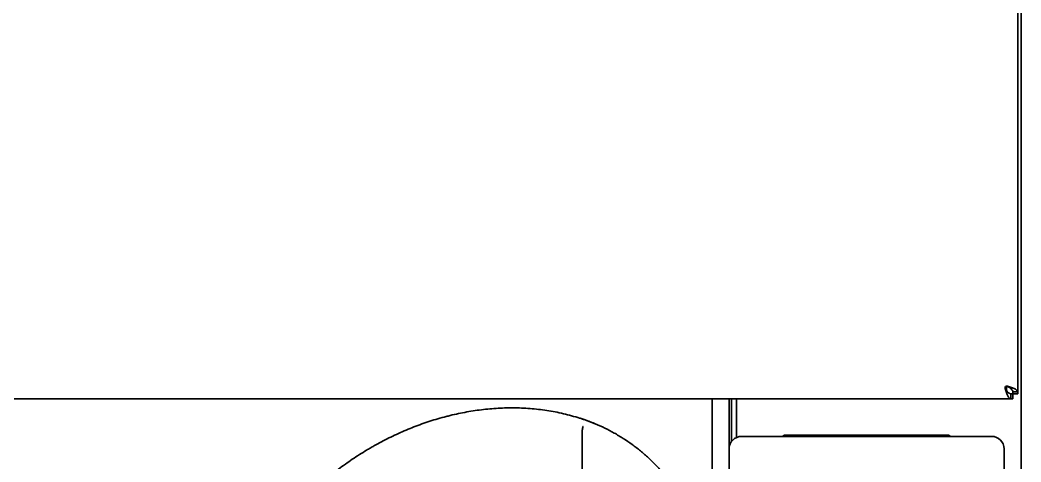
# Model space of a CAD drawing. Extents: x 53 to 4125, y 6244 to 9910.
# Drawn here: x 644.2 to 804.3, y 8093.7 to 8164.5 of the extents above; entities that cross this region are included whole.
import ezdxf

# ---------------------------------------------------------------- set-up
doc = ezdxf.new("R2010")
doc.units = 0
doc.header["$LTSCALE"] = 5
doc.layers.add('ORTHO$15', color=7, linetype='CONTINUOUS', true_color=0xffffff)

msp = doc.modelspace()

# ---------------------------------------------------------------- linework, layer by layer
at = {"layer": 'ORTHO$15', "color": 7, "linetype": 'Continuous', "lineweight": 35, "extrusion": (0, 1, 0)}
for p, q in [((803.76, 8727.27), (803.76, 8104.94)), ((804.26, 8727.57), (804.26, 8012)), ((801.96, 8105.86), (801.96, 8105.16)), ((802.95, 8104.6), (802.61, 8104.6)), ((802.95, 8104.6), (802.95, 8103.8)), ((802.96, 8104.94), (802.96, 8104.6)), ((802.96, 8104.6), (803.76, 8104.6)), ((803.76, 8104.94), (803.76, 8104.6)), ((802.61, 8103.8), (55.9, 8103.8)), ((754.86, 8103.8), (754.86, 8024.6)), ((757.56, 8095.8), (757.56, 8103.8)), ((757.96, 8103.8), (757.96, 8097)), ((758.76, 8103.8), (758.76, 8097.63)), ((802.95, 8103.8), (802.61, 8103.8)), ((734.06, 8090.05), (734.06, 8097.98)), ((792.56, 8098), (766.56, 8098)), ((759.56, 8097.8), (799.56, 8097.8)), ((757.56, 8014.4), (757.56, 8095.8)), ((801.56, 8095.8), (801.56, 8014.4))]:
    msp.add_line(p, q, dxfattribs=at)
at = {"layer": 'ORTHO$15', "color": 7, "linetype": 'Continuous', "lineweight": 35}
msp.add_arc((801.96, 8105.6), 0.25, 90, 180, dxfattribs=at)
at = {"layer": 'ORTHO$15', "color": 7, "linetype": 'Continuous', "lineweight": 35, "extrusion": (0, 0, -1)}
for centre, radius, start, end in [((-766.56, 8097.5), 0.5, 36.8705, 90), ((-792.56, 8097.5), 0.5, 90, 143.1295), ((-759.56, 8095.8), 2, 0, 90), ((-799.56, 8095.8), 2, 90, 180)]:
    msp.add_arc(centre, radius, start, end, dxfattribs=at)
at = {"layer": 'ORTHO$15', "color": 7, "linetype": 'Continuous', "lineweight": 35}
for points, knots in [([(801.71, 8105.6), (801.71, 8105.6), (801.71, 8105.6), (801.71, 8105.59), (801.71, 8105.58), (801.71, 8105.58), (801.71, 8105.57), (801.71, 8105.57), (801.71, 8105.56), (801.71, 8105.55), (801.72, 8105.55), (801.72, 8105.54), (801.72, 8105.54), (801.72, 8105.53), (801.73, 8105.52), (801.73, 8105.52), (801.73, 8105.52)], [0, 0, 0, 0, 0.071002, 0.141634, 0.212004, 0.282223, 0.352399, 0.422644, 0.493068, 0.56378, 0.634888, 0.706499, 0.778715, 0.851639, 0.925369, 1, 1, 1, 1]), ([(801.73, 8105.52), (801.77, 8105.46), (801.8, 8105.4), (801.88, 8105.28), (801.91, 8105.22), (801.99, 8105.11), (802.02, 8105.05), (802.1, 8104.95), (802.13, 8104.91), (802.21, 8104.82), (802.25, 8104.79), (802.32, 8104.72), (802.36, 8104.69), (802.43, 8104.65), (802.47, 8104.63), (802.54, 8104.61), (802.58, 8104.6), (802.61, 8104.6)], [0, 0, 0, 0, 0.125, 0.125, 0.25, 0.25, 0.375, 0.375, 0.5, 0.5, 0.625, 0.625, 0.75, 0.75, 0.875, 0.875, 1, 1, 1, 1]), ([(801.73, 8105.45), (801.8, 8105.23), (801.88, 8105.01), (802.02, 8104.61), (802.1, 8104.43), (802.25, 8104.13), (802.32, 8104.01), (802.47, 8103.84), (802.54, 8103.8), (802.61, 8103.8)], [0, 0, 0, 0, 0.25, 0.25, 0.5, 0.5, 0.75, 0.75, 1, 1, 1, 1]), ([(801.96, 8105.85), (801.96, 8105.85), (801.97, 8105.85), (801.98, 8105.85), (801.99, 8105.85), (802, 8105.85), (802.01, 8105.85), (802.02, 8105.85), (802.03, 8105.85), (802.04, 8105.84), (802.05, 8105.84), (802.06, 8105.84), (802.07, 8105.84), (802.08, 8105.83), (802.09, 8105.83), (802.1, 8105.83), (802.1, 8105.83)], [0, 0, 0, 0, 0.073473, 0.146486, 0.219075, 0.291275, 0.363122, 0.434652, 0.505902, 0.57691, 0.647713, 0.71835, 0.788858, 0.859277, 0.929644, 1, 1, 1, 1]), ([(802.04, 8105.83), (802.16, 8105.75), (802.28, 8105.68), (802.51, 8105.53), (802.61, 8105.46), (802.78, 8105.31), (802.84, 8105.24), (802.93, 8105.09), (802.96, 8105.02), (802.96, 8104.94)], [0, 0, 0, 0, 0.25, 0.25, 0.5, 0.5, 0.75, 0.75, 1, 1, 1, 1]), ([(802.1, 8105.83), (802.22, 8105.79), (802.33, 8105.75), (802.54, 8105.68), (802.65, 8105.64), (802.85, 8105.57), (802.94, 8105.53), (803.12, 8105.46), (803.2, 8105.42), (803.36, 8105.35), (803.42, 8105.31), (803.54, 8105.24), (803.59, 8105.2), (803.67, 8105.13), (803.7, 8105.09), (803.75, 8105.02), (803.76, 8104.98), (803.76, 8104.94)], [0, 0, 0, 0, 0.125, 0.125, 0.25, 0.25, 0.375, 0.375, 0.5, 0.5, 0.625, 0.625, 0.75, 0.75, 0.875, 0.875, 1, 1, 1, 1]), ([(733.36, 8100.81), (732.49, 8101.08), (731.62, 8101.31), (730.3, 8101.61), (729.86, 8101.7), (728.97, 8101.86), (728.53, 8101.93), (727.19, 8102.12), (726.29, 8102.22), (724.94, 8102.31), (724.49, 8102.33), (723.92, 8102.35), (723.81, 8102.35), (723.58, 8102.36), (723.24, 8102.37), (722.9, 8102.37), (721.77, 8102.36), (720.86, 8102.33), (719.07, 8102.19), (718.17, 8102.1), (716.39, 8101.85), (715.5, 8101.7), (714.18, 8101.42), (713.74, 8101.33), (713.08, 8101.17), (712.86, 8101.12), (712.53, 8101.03), (712.42, 8101.01), (712.2, 8100.95), (711.21, 8100.69), (710.24, 8100.4), (708.53, 8099.83), (707.68, 8099.52), (706.01, 8098.86), (705.19, 8098.5), (703.56, 8097.75), (702.75, 8097.34), (701.56, 8096.71), (701.16, 8096.49), (700.57, 8096.16), (700.37, 8096.05), (699.98, 8095.82), (699.79, 8095.7), (698.82, 8095.12), (698.05, 8094.63), (696.55, 8093.62), (695.82, 8093.09), (694.74, 8092.27), (694.38, 8092), (693.93, 8091.64), (693.85, 8091.57), (693.67, 8091.43), (693.58, 8091.36), (693.32, 8091.14), (693.14, 8091), (692.28, 8090.27), (691.61, 8089.67), (690.29, 8088.44), (689.01, 8087.18), (687.8, 8085.85), (686.63, 8084.5), (686.06, 8083.81), (684.96, 8082.39), (684.42, 8081.66), (683.78, 8080.73), (683.59, 8080.45), (683.4, 8080.17), (683.27, 8079.98), (683.21, 8079.89), (682.9, 8079.41), (682.66, 8079.03), (681.95, 8077.88), (681.5, 8077.1), (680.65, 8075.52), (680.25, 8074.72), (679.5, 8073.1), (679.15, 8072.28), (678.5, 8070.63), (678.2, 8069.79), (677.65, 8068.09), (677.4, 8067.23), (677.07, 8065.92), (676.96, 8065.48), (676.82, 8064.82), (676.77, 8064.59), (676.71, 8064.26), (676.69, 8064.15), (676.64, 8063.92), (676.62, 8063.81), (676.44, 8062.81), (676.31, 8061.91), (676.12, 8060.12), (676.06, 8059.22), (676.01, 8057.87), (676.01, 8057.42), (676.01, 8056.52), (676.03, 8056.07), (676.09, 8054.72), (676.16, 8053.82), (676.28, 8052.91)], [0, 0, 0, 0, 0.03125, 0.03125, 0.046875, 0.046875, 0.0625, 0.0625, 0.09375, 0.09375, 0.109375, 0.109375, 0.113281, 0.113281, 0.117188, 0.125, 0.125, 0.15625, 0.15625, 0.1875, 0.1875, 0.21875, 0.21875, 0.234375, 0.234375, 0.242188, 0.242188, 0.246094, 0.246094, 0.25, 0.28125, 0.28125, 0.3125, 0.3125, 0.34375, 0.34375, 0.375, 0.375, 0.390625, 0.390625, 0.398438, 0.398438, 0.40625, 0.40625, 0.4375, 0.4375, 0.46875, 0.46875, 0.484375, 0.484375, 0.488281, 0.488281, 0.492188, 0.492188, 0.5, 0.5, 0.53125, 0.53125, 0.5625, 0.59375, 0.59375, 0.625, 0.625, 0.65625, 0.65625, 0.664063, 0.667969, 0.667969, 0.671875, 0.671875, 0.6875, 0.6875, 0.71875, 0.71875, 0.75, 0.75, 0.78125, 0.78125, 0.8125, 0.8125, 0.84375, 0.84375, 0.859375, 0.859375, 0.867188, 0.867188, 0.871094, 0.871094, 0.875, 0.875, 0.90625, 0.90625, 0.9375, 0.9375, 0.953125, 0.953125, 0.96875, 0.96875, 1, 1, 1, 1]), ([(733.36, 8100.81), (733.4, 8100.8), (733.43, 8100.79), (733.51, 8100.76), (733.56, 8100.75), (733.69, 8100.71), (733.78, 8100.68), (733.91, 8100.64), (733.94, 8100.64), (733.99, 8100.62), (734.01, 8100.61), (734.1, 8100.58), (734.15, 8100.57), (734.32, 8100.51), (734.44, 8100.47), (734.62, 8100.41), (734.68, 8100.39), (734.78, 8100.35), (734.81, 8100.34), (734.87, 8100.32), (734.91, 8100.31), (735.07, 8100.25), (735.2, 8100.2), (735.46, 8100.1), (735.6, 8100.05), (735.8, 8099.96), (735.87, 8099.94), (736, 8099.88), (736.07, 8099.85), (736.14, 8099.83)], [0, 0, 0, 0, 0.0625, 0.0625, 0.125, 0.125, 0.25, 0.25, 0.28125, 0.28125, 0.3125, 0.3125, 0.375, 0.375, 0.5, 0.5, 0.5625, 0.5625, 0.59375, 0.59375, 0.625, 0.625, 0.75, 0.75, 0.875, 0.875, 0.9375, 0.9375, 1, 1, 1, 1]), ([(736.14, 8099.83), (735.6, 8100.05), (735.05, 8100.26), (734.21, 8100.55), (733.89, 8100.65), (733.64, 8100.73)], [0, 0, 0, 0, 0.582157, 0.582157, 1, 1, 1, 1]), ([(736.14, 8099.83), (736.66, 8099.61), (737.18, 8099.37), (738.2, 8098.88), (738.7, 8098.61), (739.44, 8098.2), (739.81, 8097.98), (740.17, 8097.76), (740.41, 8097.61), (740.53, 8097.54), (741.13, 8097.16), (742.06, 8096.52), (742.96, 8095.83), (743.83, 8095.11), (744.25, 8094.74), (744.77, 8094.26), (744.88, 8094.16), (745.08, 8093.96), (745.18, 8093.86), (745.49, 8093.56), (745.69, 8093.36), (746.27, 8092.75), (746.65, 8092.32), (747.02, 8091.89)], [0, 0, 0, 0, 0.125, 0.125, 0.25, 0.25, 0.3125, 0.34375, 0.34375, 0.375, 0.375, 0.5, 0.625, 0.625, 0.75, 0.75, 0.78125, 0.78125, 0.8125, 0.8125, 0.875, 0.875, 1, 1, 1, 1]), ([(734.06, 8097.98), (734.06, 8098.19), (734.07, 8098.4), (734.09, 8098.72), (734.1, 8098.82), (734.12, 8099.03), (734.13, 8099.13), (734.15, 8099.23)], [0, 0, 0, 0, 0.5, 0.5, 0.75, 0.75, 1, 1, 1, 1]), ([(734.15, 8099.23), (734.15, 8099.25), (734.16, 8099.27), (734.16, 8099.3), (734.17, 8099.31), (734.17, 8099.33), (734.18, 8099.34), (734.18, 8099.35), (734.19, 8099.36), (734.19, 8099.37), (734.19, 8099.37), (734.2, 8099.37), (734.2, 8099.38), (734.21, 8099.38), (734.21, 8099.38), (734.22, 8099.38), (734.22, 8099.38), (734.23, 8099.38), (734.23, 8099.38), (734.24, 8099.38)], [0, 0, 0, 0, 0.25, 0.25, 0.375, 0.375, 0.5, 0.5, 0.625, 0.625, 0.6875, 0.6875, 0.75, 0.75, 0.875, 0.875, 0.9375, 0.9375, 1, 1, 1, 1])]:
    msp.add_open_spline(points, degree=3, knots=knots, dxfattribs=at)
for points, degree in [([(801.71, 8105.6), (801.71, 8105.55), (801.71, 8105.5), (801.73, 8105.45)], 3), ([(801.73, 8105.52), (801.73, 8105.45)], 1), ([(802.04, 8105.83), (802.1, 8105.83)], 1), ([(802.61, 8103.8), (802.61, 8104.6)], 1), ([(802.95, 8104.94), (803.76, 8104.94)], 1)]:
    msp.add_open_spline(points, degree=degree, dxfattribs=at)

doc.saveas('drawing.dxf')
